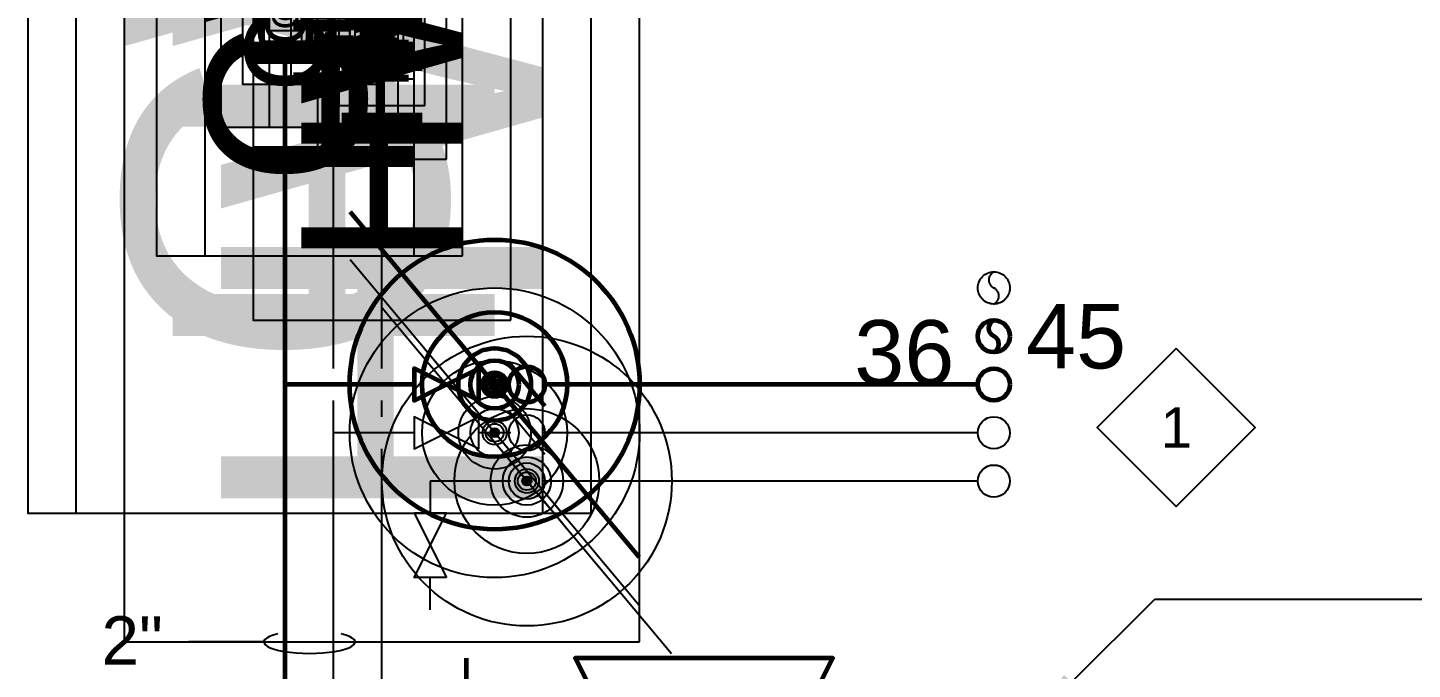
# Model space of a CAD drawing. Extents: x -3677 to 22148, y -333 to 1817.
# Drawn here: x -370 to -112, y 374.6 to 494.3 of the extents above; entities that cross this region are included whole.
import ezdxf
from ezdxf import colors
from ezdxf.entities.mleader import LeaderData, LeaderLine
from ezdxf.enums import TextEntityAlignment as Align
from ezdxf.math import Vec2, Vec3

# ---------------------------------------------------------------- set-up
doc = ezdxf.new("R2010")
doc.units = 0
doc.header["$LTSCALE"] = 36
doc.header["$MEASUREMENT"] = 0
doc.linetypes.add('VENT', pattern=[0.3, 0.2, -0.1])
for name, color, linetype in [('G-ANNO-TEXT', 70, 'Continuous'), ('G-ANNO-TEXT @ 96', 70, 'Continuous'), ('P-HW-N', 1, 'Continuous'), ('P-HW-N @ 1 (1)', 1, 'Continuous'), ('P-HW-N @ 1 (2)', 1, 'Continuous'), ('P-HW-N @ 12', 1, 'Continuous'), ('P-HW-N @ 128', 1, 'Continuous'), ('P-HW-N @ 16', 1, 'Continuous'), ('P-HW-N @ 192', 1, 'Continuous'), ('P-HW-N @ 2', 1, 'Continuous'), ('P-HW-N @ 24', 1, 'Continuous'), ('P-HW-N @ 384', 1, 'Continuous'), ('P-HW-N @ 4', 1, 'Continuous'), ('P-HW-N @ 48', 1, 'Continuous'), ('P-HW-N @ 64', 1, 'Continuous'), ('P-HW-N @ 768', 1, 'Continuous'), ('P-HW-N @ 8', 1, 'Continuous'), ('P-HW-N @ 96', 1, 'Continuous'), ('P-HWC-N', 2, 'Continuous'), ('P-HWC-N @ 1 (1)', 2, 'Continuous'), ('P-HWC-N @ 1 (2)', 2, 'Continuous'), ('P-HWC-N @ 12', 2, 'Continuous'), ('P-HWC-N @ 128', 2, 'Continuous'), ('P-HWC-N @ 16', 2, 'Continuous'), ('P-HWC-N @ 192', 2, 'Continuous'), ('P-HWC-N @ 2', 2, 'Continuous'), ('P-HWC-N @ 24', 2, 'Continuous'), ('P-HWC-N @ 384', 2, 'Continuous'), ('P-HWC-N @ 4', 2, 'Continuous'), ('P-HWC-N @ 48', 2, 'Continuous'), ('P-HWC-N @ 64', 2, 'Continuous'), ('P-HWC-N @ 768', 2, 'Continuous'), ('P-HWC-N @ 8', 2, 'Continuous'), ('P-HWC-N @ 96', 2, 'Continuous'), ('P-SANV-N @ 96', 5, 'VENT')]:
    doc.layers.add(name, color=color, linetype=linetype)
for name, color, linetype, lineweight in [('P-CW-N', 4, 'Continuous', 60), ('P-CW-N @ 1 (1)', 4, 'Continuous', 60), ('P-CW-N @ 1 (2)', 4, 'Continuous', 60), ('P-CW-N @ 12', 4, 'Continuous', 60), ('P-CW-N @ 128', 4, 'Continuous', 60), ('P-CW-N @ 16', 4, 'Continuous', 60), ('P-CW-N @ 192', 4, 'Continuous', 60), ('P-CW-N @ 2', 4, 'Continuous', 60), ('P-CW-N @ 24', 4, 'Continuous', 60), ('P-CW-N @ 384', 4, 'Continuous', 60), ('P-CW-N @ 4', 4, 'Continuous', 60), ('P-CW-N @ 48', 4, 'Continuous', 60), ('P-CW-N @ 64', 4, 'Continuous', 60), ('P-CW-N @ 768', 4, 'Continuous', 60), ('P-CW-N @ 8', 4, 'Continuous', 60), ('P-CW-N @ 96', 4, 'Continuous', 60), ('P-GAS-N', 3, 'Continuous', 60), ('P-GAS-N @ 1 (1)', 3, 'Continuous', 60), ('P-GAS-N @ 1 (2)', 3, 'Continuous', 60), ('P-GAS-N @ 12', 3, 'Continuous', 60), ('P-GAS-N @ 128', 3, 'Continuous', 60), ('P-GAS-N @ 16', 3, 'Continuous', 60), ('P-GAS-N @ 192', 3, 'Continuous', 60), ('P-GAS-N @ 2', 3, 'Continuous', 60), ('P-GAS-N @ 24', 3, 'Continuous', 60), ('P-GAS-N @ 384', 3, 'Continuous', 60), ('P-GAS-N @ 4', 3, 'Continuous', 60), ('P-GAS-N @ 48', 3, 'Continuous', 60), ('P-GAS-N @ 64', 3, 'Continuous', 60), ('P-GAS-N @ 768', 3, 'Continuous', 60), ('P-GAS-N @ 8', 3, 'Continuous', 60), ('P-GAS-N @ 96', 3, 'Continuous', 60), ('P-SAN-N @ 96', 6, 'Continuous', 60)]:
    doc.layers.add(name, color=color, linetype=linetype, lineweight=lineweight)
doc.layers.add('P-SAN-DFU', color=7, linetype='Continuous', plot=False)
doc.styles.add('Arial', font='arial.ttf')

# ---------------------------------------------------------------- blocks, each defined once
blk = doc.blocks.new('*U4')
blk.add_circle((0, 0), 0.0312)
blk = doc.blocks.new('*U15')
blk.add_lwpolyline([(0, 0.0311, 0.634258), (0, 0, -0.634258), (0, -0.0311)], format="xyb")
blk.add_circle((0, 0), 0.0312)
blk = doc.blocks.new('DIAMOND TAG')
blk.add_lwpolyline([(0, -0.1533), (0.1533, 0), (0, 0.1533), (-0.1533, 0)], close=True)
at = {"style": 'Arial'}
blk.add_attdef('XXX', text='', height=0.0781, dxfattribs=at).set_placement((0, 0), align=Align.MIDDLE)
blk = doc.blocks.new('PLMB BALL VALVES')
at = {"linetype": 'Continuous'}
blk.add_lwpolyline([(-0.0625, -0.03125), (-0.0625, 0.03125), (0.0625, -0.03125), (0.0625, 0.03125), (-0.0625, -0.03125)], dxfattribs=at)
blk = doc.blocks.new('*U25')
at = {"color": 7, "linetype": 'Continuous'}
blk.add_line((-0.03508, 0.04195), (0.03508, -0.04195), dxfattribs=at)
at = {"linetype": 'Continuous'}
blk.add_circle((0, 0), 0.03516, dxfattribs=at)
blk = doc.blocks.new('*U130')
at = {"layer": 'P-CW-N @ 1 (1)', "rotation": 180}
blk.add_blockref('*U25', (-283, 427.73), dxfattribs=at)
at = {"layer": 'P-CW-N @ 1 (2)', "rotation": 180}
blk.add_blockref('*U25', (-283, 427.73), dxfattribs=at)
at = {"layer": 'P-CW-N @ 12', "xscale": 12, "yscale": 12, "zscale": 12, "rotation": 180}
blk.add_blockref('*U25', (-283, 427.73), dxfattribs=at)
at = {"layer": 'P-CW-N @ 128', "xscale": 128, "yscale": 128, "zscale": 128, "rotation": 180}
blk.add_blockref('*U25', (-283, 427.73), dxfattribs=at)
at = {"layer": 'P-CW-N @ 16', "xscale": 16, "yscale": 16, "zscale": 16, "rotation": 180}
blk.add_blockref('*U25', (-283, 427.73), dxfattribs=at)
at = {"layer": 'P-CW-N @ 192', "xscale": 192, "yscale": 192, "zscale": 192, "rotation": 180}
blk.add_blockref('*U25', (-283, 427.73), dxfattribs=at)
at = {"layer": 'P-CW-N @ 2', "xscale": 2, "yscale": 2, "zscale": 2, "rotation": 180}
blk.add_blockref('*U25', (-283, 427.73), dxfattribs=at)
at = {"layer": 'P-CW-N @ 24', "xscale": 24, "yscale": 24, "zscale": 24, "rotation": 180}
blk.add_blockref('*U25', (-283, 427.73), dxfattribs=at)
at = {"layer": 'P-CW-N @ 384', "xscale": 384, "yscale": 384, "zscale": 384, "rotation": 180}
blk.add_blockref('*U25', (-283, 427.73), dxfattribs=at)
at = {"layer": 'P-CW-N @ 4', "xscale": 4, "yscale": 4, "zscale": 4, "rotation": 180}
blk.add_blockref('*U25', (-283, 427.73), dxfattribs=at)
at = {"layer": 'P-CW-N @ 48', "xscale": 48, "yscale": 48, "zscale": 48, "rotation": 180}
blk.add_blockref('*U25', (-283, 427.73), dxfattribs=at)
at = {"layer": 'P-CW-N @ 64', "xscale": 64, "yscale": 64, "zscale": 64, "rotation": 180}
blk.add_blockref('*U25', (-283, 427.73), dxfattribs=at)
at = {"layer": 'P-CW-N @ 768', "xscale": 768, "yscale": 768, "zscale": 768, "rotation": 180}
blk.add_blockref('*U25', (-283, 427.73), dxfattribs=at)
at = {"layer": 'P-CW-N @ 8', "xscale": 8, "yscale": 8, "zscale": 8, "rotation": 180}
blk.add_blockref('*U25', (-283, 427.73), dxfattribs=at)
at = {"layer": 'P-CW-N @ 96', "xscale": 96, "yscale": 96, "zscale": 96, "rotation": 180}
blk.add_blockref('*U25', (-277, 427.73), dxfattribs=at)
blk = doc.blocks.new('*U131')
at = {"layer": 'P-HW-N @ 1 (1)', "rotation": 180}
blk.add_blockref('*U25', (-283, 418.73), dxfattribs=at)
at = {"layer": 'P-HW-N @ 1 (2)', "rotation": 180}
blk.add_blockref('*U25', (-283, 418.73), dxfattribs=at)
at = {"layer": 'P-HW-N @ 12', "xscale": 12, "yscale": 12, "zscale": 12, "rotation": 180}
blk.add_blockref('*U25', (-283, 418.73), dxfattribs=at)
at = {"layer": 'P-HW-N @ 128', "xscale": 128, "yscale": 128, "zscale": 128, "rotation": 180}
blk.add_blockref('*U25', (-283, 418.73), dxfattribs=at)
at = {"layer": 'P-HW-N @ 16', "xscale": 16, "yscale": 16, "zscale": 16, "rotation": 180}
blk.add_blockref('*U25', (-283, 418.73), dxfattribs=at)
at = {"layer": 'P-HW-N @ 192', "xscale": 192, "yscale": 192, "zscale": 192, "rotation": 180}
blk.add_blockref('*U25', (-283, 418.73), dxfattribs=at)
at = {"layer": 'P-HW-N @ 2', "xscale": 2, "yscale": 2, "zscale": 2, "rotation": 180}
blk.add_blockref('*U25', (-283, 418.73), dxfattribs=at)
at = {"layer": 'P-HW-N @ 24', "xscale": 24, "yscale": 24, "zscale": 24, "rotation": 180}
blk.add_blockref('*U25', (-283, 418.73), dxfattribs=at)
at = {"layer": 'P-HW-N @ 384', "xscale": 384, "yscale": 384, "zscale": 384, "rotation": 180}
blk.add_blockref('*U25', (-283, 418.73), dxfattribs=at)
at = {"layer": 'P-HW-N @ 4', "xscale": 4, "yscale": 4, "zscale": 4, "rotation": 180}
blk.add_blockref('*U25', (-283, 418.73), dxfattribs=at)
at = {"layer": 'P-HW-N @ 48', "xscale": 48, "yscale": 48, "zscale": 48, "rotation": 180}
blk.add_blockref('*U25', (-283, 418.73), dxfattribs=at)
at = {"layer": 'P-HW-N @ 64', "xscale": 64, "yscale": 64, "zscale": 64, "rotation": 180}
blk.add_blockref('*U25', (-283, 418.73), dxfattribs=at)
at = {"layer": 'P-HW-N @ 768', "xscale": 768, "yscale": 768, "zscale": 768, "rotation": 180}
blk.add_blockref('*U25', (-283, 418.73), dxfattribs=at)
at = {"layer": 'P-HW-N @ 8', "xscale": 8, "yscale": 8, "zscale": 8, "rotation": 180}
blk.add_blockref('*U25', (-283, 418.73), dxfattribs=at)
at = {"layer": 'P-HW-N @ 96', "xscale": 96, "yscale": 96, "zscale": 96, "rotation": 180}
blk.add_blockref('*U25', (-277, 418.73), dxfattribs=at)
blk = doc.blocks.new('*U12')
at = {"layer": 'DEFPOINTS'}
blk.add_lwpolyline([(-0.15625, -0.0625), (0.15625, -0.0625), (0.15625, 0.0625), (-0.15625, 0.0625)], close=True, dxfattribs=at)
at = {"style": 'Arial'}
blk.add_text('HWC', height=0.078125, dxfattribs=at).set_placement((0, 0), align=Align.MIDDLE)
blk = doc.blocks.new('*U132')
at = {"layer": 'P-HWC-N @ 1 (1)', "linetype": 'ByBlock', "lineweight": -2, "rotation": 90}
blk.add_blockref('*U12', (-304, 499.73), dxfattribs=at)
at = {"layer": 'P-HWC-N @ 1 (2)', "linetype": 'ByBlock', "lineweight": -2, "rotation": 89.99999999999999}
blk.add_blockref('*U12', (-304, 499.73), dxfattribs=at)
at = {"layer": 'P-HWC-N @ 128', "linetype": 'ByBlock', "lineweight": -2, "xscale": 128, "yscale": 128, "zscale": 128, "rotation": 89.99999999999999}
blk.add_blockref('*U12', (-304, 499.73), dxfattribs=at)
at = {"layer": 'P-HWC-N @ 192', "linetype": 'ByBlock', "lineweight": -2, "xscale": 192, "yscale": 192, "zscale": 192, "rotation": 89.99999999999999}
blk.add_blockref('*U12', (-304, 499.73), dxfattribs=at)
at = {"layer": 'P-HWC-N @ 384', "linetype": 'ByBlock', "lineweight": -2, "xscale": 384, "yscale": 384, "zscale": 384, "rotation": 89.99999999999999}
blk.add_blockref('*U12', (-304, 499.73), dxfattribs=at)
at = {"layer": 'P-HWC-N @ 48', "linetype": 'ByBlock', "lineweight": -2, "xscale": 48, "yscale": 48, "zscale": 48, "rotation": 89.99999999999999}
blk.add_blockref('*U12', (-304, 499.73), dxfattribs=at)
at = {"layer": 'P-HWC-N @ 64', "linetype": 'ByBlock', "lineweight": -2, "xscale": 64, "yscale": 64, "zscale": 64, "rotation": 89.99999999999999}
blk.add_blockref('*U12', (-304, 499.73), dxfattribs=at)
at = {"layer": 'P-HWC-N @ 768', "linetype": 'ByBlock', "lineweight": -2, "xscale": 768, "yscale": 768, "zscale": 768, "rotation": 89.99999999999999}
blk.add_blockref('*U12', (-304, 499.73), dxfattribs=at)
at = {"layer": 'P-HWC-N @ 96', "linetype": 'ByBlock', "lineweight": -2, "xscale": 96, "yscale": 96, "zscale": 96, "rotation": 89.99999999999999}
blk.add_blockref('*U12', (-304, 499.73), dxfattribs=at)
blk = doc.blocks.new('*U7')
at = {"layer": 'DEFPOINTS'}
blk.add_lwpolyline([(-0.125, -0.0625), (0.125, -0.0625), (0.125, 0.0625), (-0.125, 0.0625)], close=True, dxfattribs=at)
at = {"style": 'Arial'}
blk.add_text('CW', height=0.078125, dxfattribs=at).set_placement((0, 0), align=Align.MIDDLE)
blk = doc.blocks.new('*U133')
at = {"layer": 'P-CW-N @ 1 (1)', "linetype": 'ByBlock', "lineweight": -2, "rotation": 90}
blk.add_blockref('*U7', (-322, 499.73), dxfattribs=at)
at = {"layer": 'P-CW-N @ 1 (2)', "linetype": 'ByBlock', "lineweight": -2, "rotation": 89.99999999999999}
blk.add_blockref('*U7', (-322, 499.73), dxfattribs=at)
at = {"layer": 'P-CW-N @ 128', "linetype": 'ByBlock', "lineweight": -2, "xscale": 128, "yscale": 128, "zscale": 128, "rotation": 89.99999999999999}
blk.add_blockref('*U7', (-322, 499.73), dxfattribs=at)
at = {"layer": 'P-CW-N @ 192', "linetype": 'ByBlock', "lineweight": -2, "xscale": 192, "yscale": 192, "zscale": 192, "rotation": 89.99999999999999}
blk.add_blockref('*U7', (-322, 499.73), dxfattribs=at)
at = {"layer": 'P-CW-N @ 384', "linetype": 'ByBlock', "lineweight": -2, "xscale": 384, "yscale": 384, "zscale": 384, "rotation": 89.99999999999999}
blk.add_blockref('*U7', (-322, 499.73), dxfattribs=at)
at = {"layer": 'P-CW-N @ 48', "linetype": 'ByBlock', "lineweight": -2, "xscale": 48, "yscale": 48, "zscale": 48, "rotation": 89.99999999999999}
blk.add_blockref('*U7', (-322, 499.73), dxfattribs=at)
at = {"layer": 'P-CW-N @ 64', "linetype": 'ByBlock', "lineweight": -2, "xscale": 64, "yscale": 64, "zscale": 64, "rotation": 89.99999999999999}
blk.add_blockref('*U7', (-322, 499.73), dxfattribs=at)
at = {"layer": 'P-CW-N @ 768', "linetype": 'ByBlock', "lineweight": -2, "xscale": 768, "yscale": 768, "zscale": 768, "rotation": 89.99999999999999}
blk.add_blockref('*U7', (-322, 499.73), dxfattribs=at)
at = {"layer": 'P-CW-N @ 96', "linetype": 'ByBlock', "lineweight": -2, "xscale": 96, "yscale": 96, "zscale": 96, "rotation": 89.99999999999999}
blk.add_blockref('*U7', (-322, 499.73), dxfattribs=at)
blk = doc.blocks.new('*U26')
at = {"layer": 'DEFPOINTS'}
blk.add_lwpolyline([(-0.125, -0.0625), (0.125, -0.0625), (0.125, 0.0625), (-0.125, 0.0625)], close=True, dxfattribs=at)
at = {"style": 'Arial'}
blk.add_text('HW', height=0.078125, dxfattribs=at).set_placement((0, 0), align=Align.MIDDLE)
blk = doc.blocks.new('*U134')
at = {"layer": 'P-HW-N @ 1 (1)', "linetype": 'ByBlock', "lineweight": -2, "rotation": 90}
blk.add_blockref('*U26', (-313, 499.73), dxfattribs=at)
at = {"layer": 'P-HW-N @ 1 (2)', "linetype": 'ByBlock', "lineweight": -2, "rotation": 89.99999999999999}
blk.add_blockref('*U26', (-313, 499.73), dxfattribs=at)
at = {"layer": 'P-HW-N @ 128', "linetype": 'ByBlock', "lineweight": -2, "xscale": 128, "yscale": 128, "zscale": 128, "rotation": 89.99999999999999}
blk.add_blockref('*U26', (-313, 499.73), dxfattribs=at)
at = {"layer": 'P-HW-N @ 192', "linetype": 'ByBlock', "lineweight": -2, "xscale": 192, "yscale": 192, "zscale": 192, "rotation": 89.99999999999999}
blk.add_blockref('*U26', (-313, 499.73), dxfattribs=at)
at = {"layer": 'P-HW-N @ 384', "linetype": 'ByBlock', "lineweight": -2, "xscale": 384, "yscale": 384, "zscale": 384, "rotation": 89.99999999999999}
blk.add_blockref('*U26', (-313, 499.73), dxfattribs=at)
at = {"layer": 'P-HW-N @ 48', "linetype": 'ByBlock', "lineweight": -2, "xscale": 48, "yscale": 48, "zscale": 48, "rotation": 89.99999999999999}
blk.add_blockref('*U26', (-313, 499.73), dxfattribs=at)
at = {"layer": 'P-HW-N @ 64', "linetype": 'ByBlock', "lineweight": -2, "xscale": 64, "yscale": 64, "zscale": 64, "rotation": 89.99999999999999}
blk.add_blockref('*U26', (-313, 499.73), dxfattribs=at)
at = {"layer": 'P-HW-N @ 768', "linetype": 'ByBlock', "lineweight": -2, "xscale": 768, "yscale": 768, "zscale": 768, "rotation": 89.99999999999999}
blk.add_blockref('*U26', (-313, 499.73), dxfattribs=at)
at = {"layer": 'P-HW-N @ 96', "linetype": 'ByBlock', "lineweight": -2, "xscale": 96, "yscale": 96, "zscale": 96, "rotation": 89.99999999999999}
blk.add_blockref('*U26', (-313, 499.73), dxfattribs=at)
blk = doc.blocks.new('*U282')
at = {"layer": 'P-HWC-N @ 1 (1)', "rotation": 180}
blk.add_blockref('*U25', (-277, 409.73), dxfattribs=at)
at = {"layer": 'P-HWC-N @ 1 (2)', "rotation": 180}
blk.add_blockref('*U25', (-277, 409.73), dxfattribs=at)
at = {"layer": 'P-HWC-N @ 12', "xscale": 12, "yscale": 12, "zscale": 12, "rotation": 180}
blk.add_blockref('*U25', (-277, 409.73), dxfattribs=at)
at = {"layer": 'P-HWC-N @ 128', "xscale": 128, "yscale": 128, "zscale": 128, "rotation": 180}
blk.add_blockref('*U25', (-277, 409.73), dxfattribs=at)
at = {"layer": 'P-HWC-N @ 16', "xscale": 16, "yscale": 16, "zscale": 16, "rotation": 180}
blk.add_blockref('*U25', (-277, 409.73), dxfattribs=at)
at = {"layer": 'P-HWC-N @ 192', "xscale": 192, "yscale": 192, "zscale": 192, "rotation": 180}
blk.add_blockref('*U25', (-277, 409.73), dxfattribs=at)
at = {"layer": 'P-HWC-N @ 2', "xscale": 2, "yscale": 2, "zscale": 2, "rotation": 180}
blk.add_blockref('*U25', (-277, 409.73), dxfattribs=at)
at = {"layer": 'P-HWC-N @ 24', "xscale": 24, "yscale": 24, "zscale": 24, "rotation": 180}
blk.add_blockref('*U25', (-277, 409.73), dxfattribs=at)
at = {"layer": 'P-HWC-N @ 384', "xscale": 384, "yscale": 384, "zscale": 384, "rotation": 180}
blk.add_blockref('*U25', (-277, 409.73), dxfattribs=at)
at = {"layer": 'P-HWC-N @ 4', "xscale": 4, "yscale": 4, "zscale": 4, "rotation": 180}
blk.add_blockref('*U25', (-277, 409.73), dxfattribs=at)
at = {"layer": 'P-HWC-N @ 48', "xscale": 48, "yscale": 48, "zscale": 48, "rotation": 180}
blk.add_blockref('*U25', (-277, 409.73), dxfattribs=at)
at = {"layer": 'P-HWC-N @ 64', "xscale": 64, "yscale": 64, "zscale": 64, "rotation": 180}
blk.add_blockref('*U25', (-277, 409.73), dxfattribs=at)
at = {"layer": 'P-HWC-N @ 768', "xscale": 768, "yscale": 768, "zscale": 768, "rotation": 180}
blk.add_blockref('*U25', (-277, 409.73), dxfattribs=at)
at = {"layer": 'P-HWC-N @ 8', "xscale": 8, "yscale": 8, "zscale": 8, "rotation": 180}
blk.add_blockref('*U25', (-277, 409.73), dxfattribs=at)
at = {"layer": 'P-HWC-N @ 96', "xscale": 96, "yscale": 96, "zscale": 96, "rotation": 180}
blk.add_blockref('*U25', (-277, 409.73), dxfattribs=at)
blk = doc.blocks.new('*U34')
at = {"linetype": 'Continuous'}
for points in [[(0, 0), (0, 0.05761), (0.0625, 0.05761)], [(-0.0625, -0.03125), (-0.0625, 0.03125), (0.0625, -0.03125), (0.0625, 0.03125), (-0.0625, -0.03125)]]:
    blk.add_lwpolyline(points, dxfattribs=at)
blk = doc.blocks.new('*U318')
at = {"layer": 'P-GAS-N @ 1 (1)', "rotation": 90}
blk.add_blockref('*U34', (-244, 328.73), dxfattribs=at)
at = {"layer": 'P-GAS-N @ 1 (2)', "rotation": 89.99999999999999}
blk.add_blockref('*U34', (-244, 328.73), dxfattribs=at)
at = {"layer": 'P-GAS-N @ 12', "xscale": 12, "yscale": 12, "zscale": 12, "rotation": 89.99999999999999}
blk.add_blockref('*U34', (-244, 328.73), dxfattribs=at)
at = {"layer": 'P-GAS-N @ 128', "xscale": 128, "yscale": 128, "zscale": 128, "rotation": 89.99999999999999}
blk.add_blockref('*U34', (-244, 328.73), dxfattribs=at)
at = {"layer": 'P-GAS-N @ 16', "xscale": 16, "yscale": 16, "zscale": 16, "rotation": 89.99999999999999}
blk.add_blockref('*U34', (-244, 328.73), dxfattribs=at)
at = {"layer": 'P-GAS-N @ 192', "xscale": 192, "yscale": 192, "zscale": 192, "rotation": 89.99999999999999}
blk.add_blockref('*U34', (-244, 328.73), dxfattribs=at)
at = {"layer": 'P-GAS-N @ 2', "xscale": 2, "yscale": 2, "zscale": 2, "rotation": 89.99999999999999}
blk.add_blockref('*U34', (-244, 328.73), dxfattribs=at)
at = {"layer": 'P-GAS-N @ 24', "xscale": 24, "yscale": 24, "zscale": 24, "rotation": 89.99999999999999}
blk.add_blockref('*U34', (-244, 328.73), dxfattribs=at)
at = {"layer": 'P-GAS-N @ 384', "xscale": 384, "yscale": 384, "zscale": 384, "rotation": 89.99999999999999}
blk.add_blockref('*U34', (-244, 328.73), dxfattribs=at)
at = {"layer": 'P-GAS-N @ 4', "xscale": 4, "yscale": 4, "zscale": 4, "rotation": 89.99999999999999}
blk.add_blockref('*U34', (-244, 328.73), dxfattribs=at)
at = {"layer": 'P-GAS-N @ 48', "xscale": 48, "yscale": 48, "zscale": 48, "rotation": 89.99999999999999}
blk.add_blockref('*U34', (-244, 328.73), dxfattribs=at)
at = {"layer": 'P-GAS-N @ 64', "xscale": 64, "yscale": 64, "zscale": 64, "rotation": 89.99999999999999}
blk.add_blockref('*U34', (-244, 328.73), dxfattribs=at)
at = {"layer": 'P-GAS-N @ 768', "xscale": 768, "yscale": 768, "zscale": 768, "rotation": 89.99999999999999}
blk.add_blockref('*U34', (-244, 328.73), dxfattribs=at)
at = {"layer": 'P-GAS-N @ 8', "xscale": 8, "yscale": 8, "zscale": 8, "rotation": 89.99999999999999}
blk.add_blockref('*U34', (-244, 328.73), dxfattribs=at)
at = {"layer": 'P-GAS-N @ 96', "xscale": 96, "yscale": 96, "zscale": 96, "rotation": 89.99999999999999}
blk.add_blockref('*U34', (-244, 328.73), dxfattribs=at)

msp = doc.modelspace()

# ---------------------------------------------------------------- linework, layer by layer
at = {"layer": 'G-ANNO-TEXT'}
msp.add_line((-326, 379.73), (-340, 379.73), dxfattribs=at)
msp.add_ellipse((-317.5, 379.73), major_axis=(-8.5, 0), ratio=0.25, start_param=5.480171, end_param=10.227792, dxfattribs=at)
at = {"layer": 'P-CW-N'}
for p, q in [((-322, 304.73), (-322, 487.73)), ((-298, 427.73), (-322, 427.73)), ((-280, 427.73), (-286, 427.73)), ((-193, 427.73), (-274, 427.73))]:
    msp.add_line(p, q, dxfattribs=at)
at = {"layer": 'P-HW-N'}
for p, q in [((-313, 430.73), (-313, 487.73)), ((-313, 295.73), (-313, 424.73)), ((-298, 418.73), (-313, 418.73)), ((-280, 418.73), (-286, 418.73)), ((-193, 418.73), (-274, 418.73))]:
    msp.add_line(p, q, dxfattribs=at)
at = {"layer": 'P-HWC-N'}
for p, q in [((-304, 430.73), (-304, 484.76)), ((-304, 421.73), (-304, 424.73)), ((-304, 313.73), (-304, 415.73)), ((-295, 409.73), (-295, 403.73)), ((-280, 409.73), (-295, 409.73)), ((-193, 409.73), (-274, 409.73)), ((-295, 385.73), (-295, 391.73))]:
    msp.add_line(p, q, dxfattribs=at)

# ---------------------------------------------------------------- block references
at = {"layer": 'G-ANNO-TEXT @ 96'}
ref = msp.add_blockref('DIAMOND TAG', (-156, 419.73), dxfattribs=dict(at, xscale=96, yscale=96, zscale=96, rotation=180))
ref.add_attrib('XXX', '1', dxfattribs={"layer": '0', "height": 7.5, "style": 'Arial'}).set_placement((-156, 419.73), align=Align.MIDDLE)
at = {"layer": 'P-CW-N'}
for name in ['*U133', '*U130']:
    msp.add_blockref(name, (0, 0), dxfattribs=at)
at = {"layer": 'P-CW-N @ 96', "xscale": 96, "yscale": 96, "zscale": 96, "rotation": 180}
for name, p in [('PLMB BALL VALVES', (-292, 427.73)), ('*U4', (-190, 427.73))]:
    msp.add_blockref(name, p, dxfattribs=at)
at = {"layer": 'P-GAS-N'}
msp.add_blockref('*U318', (0, 0), dxfattribs=at)
at = {"layer": 'P-HW-N'}
for name in ['*U134', '*U131']:
    msp.add_blockref(name, (0, 0), dxfattribs=at)
at = {"layer": 'P-HW-N @ 96', "xscale": 96, "yscale": 96, "zscale": 96, "rotation": 180}
for name, p in [('PLMB BALL VALVES', (-292, 418.73)), ('*U4', (-190, 418.73))]:
    msp.add_blockref(name, p, dxfattribs=at)
at = {"layer": 'P-HWC-N'}
for name in ['*U132', '*U282']:
    msp.add_blockref(name, (0, 0), dxfattribs=at)
at = {"layer": 'P-HWC-N @ 96', "xscale": 96, "yscale": 96, "zscale": 96}
for name, p, rotation in [('*U4', (-190, 409.73), 180), ('PLMB BALL VALVES', (-295, 397.73), 90)]:
    msp.add_blockref(name, p, dxfattribs=dict(at, rotation=rotation))
at = {"layer": 'P-SAN-N @ 96', "xscale": 96, "yscale": 96, "zscale": 96, "rotation": 180}
msp.add_blockref('*U15', (-190, 436.73), dxfattribs=at)
at = {"layer": 'P-SANV-N @ 96', "xscale": 96, "yscale": 96, "zscale": 96, "rotation": 180}
msp.add_blockref('*U15', (-190, 445.73), dxfattribs=at)

# ---------------------------------------------------------------- texts
at = {"layer": 'G-ANNO-TEXT', "insert": (-344.8, 384.53), "char_height": 9, "attachment_point": 3, "style": 'Arial'}
msp.add_mtext_dynamic_manual_height_columns('\\A1;2"', width=85.2, gutter_width=45, heights=[0], dxfattribs=at)
at = {"layer": 'P-SAN-DFU', "insert": (-184, 442.73), "char_height": 12, "attachment_point": 1, "style": 'Arial'}
msp.add_mtext_dynamic_manual_height_columns('45', width=68, gutter_width=60, heights=[0], dxfattribs=at)
at = {"layer": 'P-SAN-DFU', "color": 3, "insert": (-216, 439.73), "char_height": 12, "attachment_point": 1, "style": 'Arial'}
msp.add_mtext_dynamic_manual_height_columns('36', width=68, gutter_width=60, heights=[0], dxfattribs=at)

# ---------------------------------------------------------------- leaders
at = {"layer": 'G-ANNO-TEXT'}
ml = msp.add_multileader_mtext('Standard', dxfattribs=at)
ml.set_content('2"G-UP (150 CFH)\\P5"ST (2,550 FT²)', color=256, style='Arial')
ml.set_leader_properties(color=256, linetype='ByLayer', lineweight=-1)
ml.build(insert=Vec2(0, 0))
ml.multileader.update_dxf_attribs({"has_dogleg": 0, "dogleg_length": 0.125, "arrow_head_size": 12, "scale": 96})
ctx = ml.context
ctx.base_point, ctx.scale, ctx.char_height, ctx.arrow_head_size, ctx.landing_gap_size, ctx.plane_origin = Vec3(32, 387.73), 96, 9, 12, 3, Vec3(-184, 363.73)
notes = []
notes.append((ctx, [(0, (1, 1, 0), (20, 387.73), (1, 0), 12, [(0, [(-184, 363.73), (-160, 387.73)], 0, [])])]))
ctx.mtext.insert, ctx.mtext.flow_direction = Vec3(35, 393.56), 5
for ctx, leaders in notes:
    for number, flags, end, landing, length, lines in leaders:
        leader = LeaderData()
        leader.index, (leader.has_last_leader_line, leader.has_dogleg_vector, leader.attachment_direction) = number, flags
        leader.last_leader_point, leader.dogleg_vector, leader.dogleg_length = Vec3(end), Vec3(landing), length
        for number, points, colour, breaks in lines:
            line = LeaderLine()
            line.index, line.vertices, line.color, line.breaks = number, Vec3.list(points), colors.encode_raw_color(colour), breaks
            leader.lines.append(line)
        ctx.leaders.append(leader)

doc.saveas('drawing.dxf')
